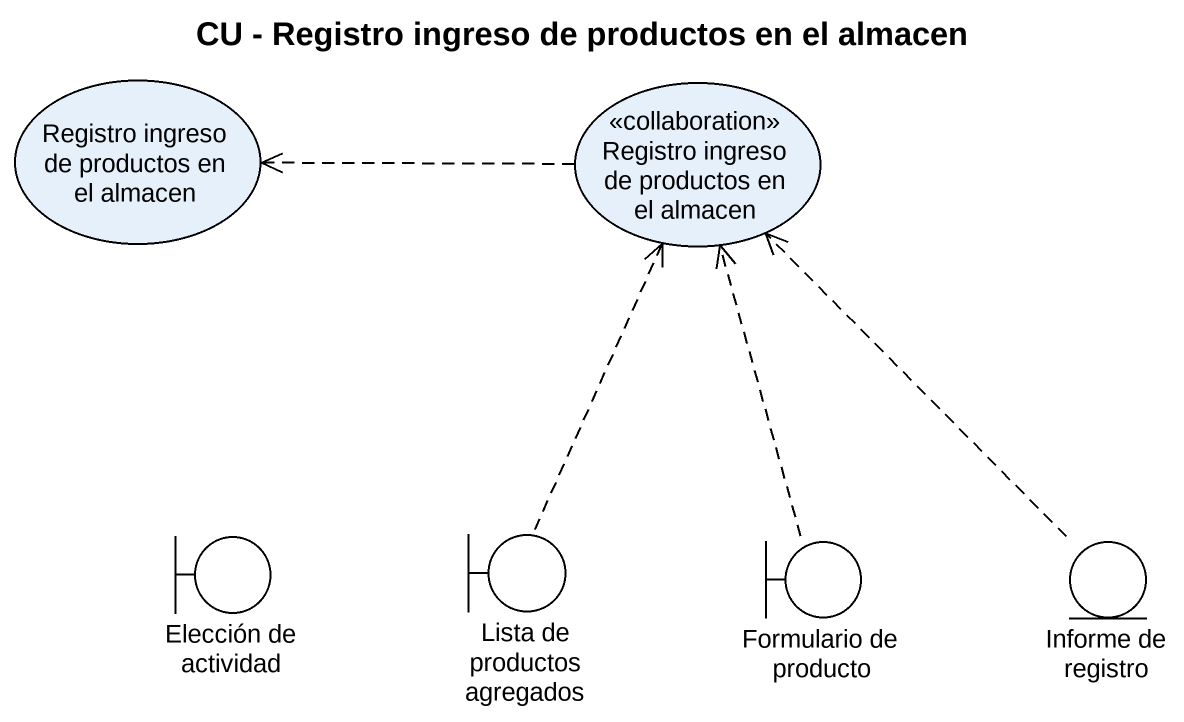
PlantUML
@startuml
title CU - Registro ingreso de productos en el almacen
usecase "Registro ingreso de productos en el almacen" as Registro_ingreso_de
usecase "Registro ingreso de productos en el almacen" as Registro_ingreso_de_2 <<collaboration>>
boundary "Elección de actividad" as Elección_de_actividad
boundary "Lista de productos agregados" as Lista_de_productos_agregados
boundary "Formulario de producto" as Formulario_de_producto
entity "Informe de registro" as Informe_de_registro
Registro_ingreso_de_2 .left.> Registro_ingreso_de
Lista_de_productos_agregados .up.> Registro_ingreso_de_2
Formulario_de_producto .up.> Registro_ingreso_de_2
Informe_de_registro .up.> Registro_ingreso_de_2
@enduml
